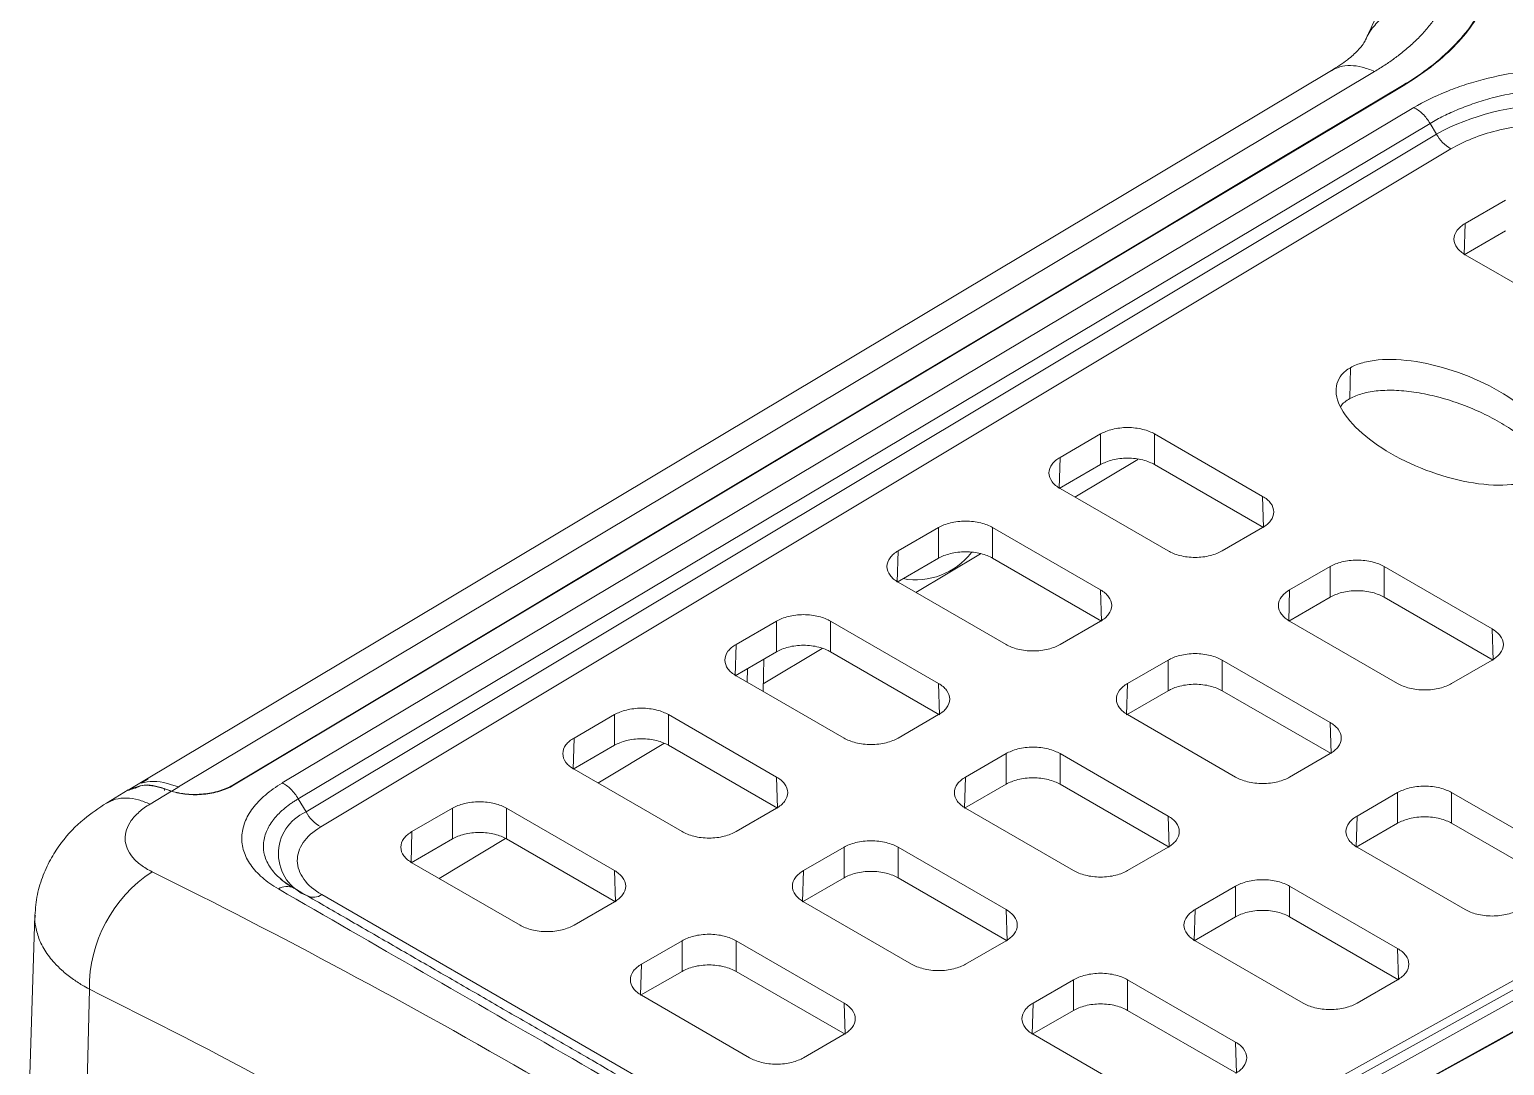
# Model space of a CAD drawing. Header units: millimetres. Extents: x 6 to 426, y 10 to 307.
# Drawn here: x 300.4 to 339.02, y 113.03 to 140.16 of the extents above; entities that cross this region are included whole.
import ezdxf

# ---------------------------------------------------------------- set-up
doc = ezdxf.new("R2010")
doc.units = ezdxf.units.MM

msp = doc.modelspace()

# ---------------------------------------------------------------- linework, layer by layer
at = {"color": 7, "linetype": 'Continuous', "lineweight": 15}
for p, q in [((334.4858, 139.0822), (303.3308, 120.4551)), ((335.6186, 139.0573), (304.3019, 120.3274)), ((336.6475, 138.1118), (307.0134, 120.4308)), ((337.0699, 137.6991), (307.4333, 120.0177)), ((337.0694, 137.6988), (337.2345, 137.4201)), ((337.2345, 137.4201), (307.6387, 119.6713)), ((308.0207, 119.2796), (337.6165, 137.0284)), ((339.0498, 135.6902), (337.9889, 135.0778)), ((337.9642, 134.2613), (337.9889, 135.0778)), ((339.0498, 134.8879), (337.9642, 134.2613)), ((337.9889, 134.2615), (340.8176, 132.6286)), ((334.9838, 131.302), (334.9715, 130.4926)), ((328.4432, 129.5672), (327.3823, 128.9547)), ((328.4432, 129.5672), (328.4432, 128.7649)), ((332.6858, 127.9342), (329.8572, 129.5672)), ((329.8572, 128.7649), (329.8572, 129.5672)), ((327.3576, 128.1382), (327.3823, 128.9547)), ((328.4432, 128.7649), (327.3576, 128.1382)), ((329.4149, 128.9035), (327.7679, 127.9158)), ((332.7105, 127.1177), (329.8572, 128.7649)), ((327.3823, 128.1384), (330.211, 126.5055)), ((332.6858, 127.9342), (332.7105, 127.1177)), ((324.2005, 127.1179), (323.1397, 126.5055)), ((324.2005, 127.1179), (324.2005, 126.3156)), ((328.4432, 125.485), (325.6145, 127.1179)), ((325.6145, 126.3156), (325.6145, 127.1179)), ((331.625, 126.5055), (332.6858, 127.1179)), ((323.115, 125.689), (323.1397, 126.5055)), ((324.2005, 126.3156), (323.115, 125.689)), ((325.2969, 126.4339), (323.6061, 125.42)), ((328.4679, 124.6685), (325.6145, 126.3156)), ((334.4536, 126.0974), (333.3927, 125.485)), ((334.4536, 126.0974), (334.4536, 125.2951)), ((338.6962, 124.4645), (335.8676, 126.0974)), ((335.8676, 125.2951), (335.8676, 126.0974)), ((323.1397, 125.6892), (325.9683, 124.0563)), ((357.6313, 125.4741), (326.8862, 108.3888)), ((327.451, 108.4625), (358.1581, 125.5244)), ((327.8572, 108.3971), (358.5657, 125.4597)), ((328.4432, 125.485), (328.4679, 124.6685)), ((333.368, 124.6685), (333.3927, 125.485)), ((334.4536, 125.2951), (333.368, 124.6685)), ((338.7209, 123.6479), (335.8676, 125.2951)), ((319.9579, 124.6687), (318.897, 124.0563)), ((319.9579, 124.6687), (319.9579, 123.8664)), ((324.2005, 123.0358), (321.3719, 124.6687)), ((321.3719, 123.8664), (321.3719, 124.6687)), ((327.3823, 124.0563), (328.4432, 124.6687)), ((333.3927, 124.6687), (336.2214, 123.0358)), ((338.6962, 124.4645), (338.7209, 123.6479)), ((318.8723, 123.2397), (318.897, 124.0563)), ((319.9579, 123.8664), (318.8723, 123.2397)), ((319.6236, 123.6734), (319.6043, 122.8317)), ((321.1521, 123.9483), (319.6087, 123.0226)), ((324.2252, 122.2192), (321.3719, 123.8664)), ((330.211, 123.6482), (329.1501, 123.0358)), ((330.211, 123.6482), (330.211, 122.8459)), ((334.4536, 122.0153), (331.625, 123.6482)), ((331.625, 122.8459), (331.625, 123.6482)), ((337.6354, 123.0358), (338.6962, 123.6482)), ((318.897, 123.24), (321.7257, 121.6071)), ((319.1911, 123.0702), (319.1993, 123.4285)), ((324.2005, 123.0358), (324.2252, 122.2192)), ((329.1254, 122.2192), (329.1501, 123.0358)), ((330.211, 122.8459), (329.1254, 122.2192)), ((334.4783, 121.1987), (331.625, 122.8459)), ((315.7153, 122.2195), (314.6544, 121.6071)), ((315.7153, 122.2195), (315.7153, 121.4172)), ((319.9579, 120.5865), (317.1293, 122.2195)), ((317.1293, 121.4172), (317.1293, 122.2195)), ((323.1397, 121.6071), (324.2005, 122.2195)), ((329.1501, 122.2195), (331.9787, 120.5865)), ((334.4536, 122.0153), (334.4783, 121.1987)), ((314.6297, 120.7905), (314.6544, 121.6071)), ((315.7153, 121.4172), (314.6297, 120.7905)), ((317.0073, 121.4626), (315.2825, 120.4282)), ((319.9826, 119.77), (317.1293, 121.4172)), ((325.9683, 121.199), (324.9074, 120.5865)), ((325.9683, 121.199), (325.9683, 120.3967)), ((330.211, 119.566), (327.3823, 121.199)), ((327.3823, 120.3967), (327.3823, 121.199)), ((333.3927, 120.5865), (334.4536, 121.199)), ((303.5015, 120.5329), (303.3211, 120.426)), ((314.6544, 120.7908), (317.483, 119.1578)), ((319.9579, 120.5865), (319.9826, 119.77)), ((324.8828, 119.77), (324.9074, 120.5865)), ((302.9842, 120.2475), (302.4133, 119.9062)), ((303.3284, 120.4544), (302.9816, 120.247)), ((303.5526, 119.8772), (304.1164, 120.2145)), ((304.3026, 120.3258), (304.119, 120.216)), ((325.9683, 120.3967), (324.8828, 119.77)), ((330.2356, 118.7495), (327.3823, 120.3967)), ((336.2214, 120.1785), (335.1605, 119.566)), ((336.2214, 120.1785), (336.2214, 119.3762)), ((340.464, 118.5455), (337.6354, 120.1785)), ((337.6354, 119.3762), (337.6354, 120.1785)), ((307.4335, 120.0178), (307.6387, 119.6713)), ((311.4726, 119.7703), (310.4118, 119.1578)), ((311.4726, 119.7703), (311.4726, 118.968)), ((315.7153, 118.1373), (312.8866, 119.7703)), ((312.8866, 118.968), (312.8866, 119.7703)), ((318.897, 119.1578), (319.9579, 119.7703)), ((324.9074, 119.7703), (327.7361, 118.1373)), ((330.211, 119.566), (330.2356, 118.7495)), ((335.1358, 118.7495), (335.1605, 119.566)), ((336.2214, 119.3762), (335.1358, 118.7495)), ((340.4887, 117.729), (337.6354, 119.3762)), ((310.3871, 118.3413), (310.4118, 119.1578)), ((311.4726, 118.968), (310.3871, 118.3413)), ((312.8625, 118.977), (311.1206, 117.9323)), ((315.74, 117.3208), (312.8866, 118.968)), ((321.7257, 118.7498), (320.6648, 118.1373)), ((321.7257, 118.7498), (321.7257, 117.9475)), ((325.9683, 117.1168), (323.1397, 118.7498)), ((323.1397, 117.9475), (323.1397, 118.7498)), ((329.1501, 118.1373), (330.211, 118.7498)), ((335.1605, 118.7498), (337.9891, 117.1168)), ((310.4118, 118.3416), (313.2404, 116.7086)), ((315.7153, 118.1373), (315.74, 117.3208)), ((320.6401, 117.3208), (320.6648, 118.1373)), ((321.7257, 117.9475), (320.6401, 117.3208)), ((325.993, 116.3003), (323.1397, 117.9475)), ((323.8197, 108.4057), (308.0499, 117.5094)), ((331.9787, 117.7292), (330.9178, 117.1168)), ((331.9787, 117.7292), (331.9787, 116.927)), ((336.2214, 116.0963), (333.3927, 117.7292)), ((333.3927, 116.927), (333.3927, 117.7292)), ((314.6544, 116.7086), (315.7153, 117.321)), ((320.6648, 117.321), (323.4934, 115.6881)), ((325.9683, 117.1168), (325.993, 116.3003)), ((330.8932, 116.3003), (330.9178, 117.1168)), ((300.539, 116.9642), (300.3963, 112.5135)), ((331.9787, 116.927), (330.8932, 116.3003)), ((336.246, 115.2798), (333.3927, 116.927)), ((317.483, 116.3005), (316.4222, 115.6881)), ((317.483, 116.3005), (317.483, 115.4982)), ((321.7257, 114.6676), (318.897, 116.3005)), ((318.897, 115.4982), (318.897, 116.3005)), ((324.9074, 115.6881), (325.9683, 116.3005)), ((330.9178, 116.3005), (333.7465, 114.6676)), ((336.2214, 116.0963), (336.246, 115.2798)), ((316.3975, 114.8716), (316.4222, 115.6881)), ((317.483, 115.4982), (316.3975, 114.8716)), ((321.7504, 113.851), (318.897, 115.4982)), ((327.7361, 115.28), (326.6752, 114.6676)), ((327.7361, 115.28), (327.7361, 114.4777)), ((331.9787, 113.6471), (329.1501, 115.28)), ((329.1501, 114.4777), (329.1501, 115.28)), ((335.1605, 114.6676), (336.2214, 115.28)), ((301.9631, 115.0324), (301.8599, 110.4191)), ((316.4222, 114.8718), (319.2508, 113.2389)), ((321.7257, 114.6676), (321.7504, 113.851)), ((326.6505, 113.851), (326.6752, 114.6676)), ((327.7361, 114.4777), (326.6505, 113.851)), ((332.0034, 112.8305), (329.1501, 114.4777)), ((320.6648, 113.2389), (321.7257, 113.8513)), ((326.6752, 113.8513), (329.5038, 112.2184)), ((331.9787, 113.6471), (332.0034, 112.8305))]:
    msp.add_line(p, q, dxfattribs=at)
at = {"color": 8, "linetype": 'Continuous', "lineweight": 15}
for p, q in [((303.3374, 120.4392), (303.5015, 120.5329)), ((303.9287, 120.2331), (303.9212, 120.2836))]:
    msp.add_line(p, q, dxfattribs=at)
at = {"color": 7, "linetype": 'Continuous', "lineweight": 15, "flags": 128}
for points in [[(305.7249, 120.3766), (308.2306, 121.875), (311.4325, 123.7898), (313.0335, 124.7472), (314.6345, 125.7046), (316.2355, 126.6619), (317.8364, 127.6193), (321.0384, 129.534), (321.4545, 129.7828), (323.1189, 130.7781), (326.4476, 132.7686), (328.112, 133.7638), (329.7764, 134.7591), (331.4408, 135.7543), (333.1052, 136.7495), (336.3494, 138.6893)], [(305.7383, 120.37), (322.8897, 130.626), (336.3635, 138.6824)], [(359.6615, 125.2328), (341.8466, 115.3634), (327.847, 107.6069)], [(327.8604, 107.598), (330.4635, 109.0402), (333.7899, 110.8831), (335.4532, 111.8046), (337.1164, 112.726), (338.7796, 113.6475), (340.4428, 114.5689), (343.7693, 116.4117), (344.2016, 116.6512), (345.9307, 117.6091), (349.3889, 119.5249), (351.118, 120.4828), (352.8471, 121.4406), (354.5762, 122.3985), (356.3053, 123.3564), (359.6756, 125.2233)]]:
    msp.add_lwpolyline(points, dxfattribs=at)
at = {"color": 7, "linetype": 'Continuous', "lineweight": 15}
for centre, radius, start, end in [((340.2777, 131.7412), 6.4429, 62.44416, 118.18579), ((338.1688, 137.9493), 1.0738, 209.52671, 239.04916), ((323.6024, 127.6008), 1.8507, 259.72707, 321.98033), ((308.1003, 118.5791), 1.1858, 112.91396, 248.97608), ((308.573, 120.2005), 1.0737, 209.52629, 239.04946), ((305.6068, 115.0597), 3.6437, 123.2697, 180.42964), ((307.1335, 117.303), 0.4184, 64.13856, 121.9251), ((307.8302, 117.816), 0.3772, 245.68601, 305.61801)]:
    msp.add_arc(centre, radius, start, end, dxfattribs=at)
for points, knots in [([(338.3828, 144.7159), (338.1928, 144.4756), (337.8411, 144.0307), (337.3926, 143.4091), (337.0396, 142.8909), (336.7409, 142.4277), (336.4458, 141.9461), (336.1153, 141.3703), (335.7448, 140.6733), (335.51, 140.1649), (335.3833, 139.8907)], [0, 0, 0, 0, 0.1527159, 0.2827878, 0.3903024, 0.4761375, 0.570777, 0.6895349, 0.8325374, 1, 1, 1, 1]), ([(335.6187, 139.0573), (335.6646, 139.0851), (335.7562, 139.1407), (335.8885, 139.2263), (336.017, 139.3133), (336.1413, 139.402), (336.3213, 139.5374), (336.5462, 139.723), (336.7979, 139.9624), (337.0197, 140.2079), (337.1898, 140.4308), (337.3186, 140.629), (337.4161, 140.8009), (337.4691, 140.9165), (337.4956, 140.9743)], [0, 0, 0, 0, 0.0501703, 0.100282, 0.150372, 0.2004771, 0.2506342, 0.3759103, 0.5012983, 0.6255266, 0.7498927, 0.8332078, 0.9165214, 1, 1, 1, 1]), ([(336.3494, 138.6893), (336.6104, 138.8453), (336.8528, 139.0096), (337.2956, 139.3503), (337.4969, 139.5272), (338.0395, 140.0777), (338.3125, 140.4648), (338.488, 140.8589)], [0, 0, 0, 0, 0.25, 0.25, 0.5, 0.5, 1, 1, 1, 1]), ([(336.3635, 138.6824), (336.8882, 138.9961), (337.3296, 139.3361), (337.8704, 139.8837), (338.0307, 140.0736), (338.3025, 140.4582), (338.4148, 140.6535), (338.5032, 140.8517)], [0, 0, 0, 0, 0.5, 0.5, 0.75, 0.75, 1, 1, 1, 1]), ([(335.3833, 139.8907), (335.3656, 139.8543), (335.3283, 139.7776), (335.1777, 139.5977), (334.919, 139.3608), (334.6358, 139.1784), (334.4869, 139.0825)], [0, 0, 0, 0, 0.2121981, 0.4468098, 0.7090502, 1, 1, 1, 1]), ([(344.4831, 138.2643), (344.2431, 138.4142), (343.978, 138.5455), (343.5444, 138.7159), (343.3939, 138.7682), (343.0805, 138.8638), (342.9167, 138.9073), (342.417, 139.0209), (342.0717, 139.0755), (341.5356, 139.1262), (341.353, 139.1379), (340.9857, 139.1505), (340.8023, 139.1513), (340.2526, 139.1381), (339.8869, 139.1086), (339.157, 139.0073), (338.8041, 138.9369), (338.2957, 138.8041), (338.1295, 138.7553), (337.8039, 138.6481), (337.6446, 138.5898), (337.187, 138.4043), (336.9053, 138.2656), (336.6475, 138.1118)], [0, 0, 0, 0, 0.125, 0.125, 0.1875, 0.1875, 0.25, 0.25, 0.375, 0.375, 0.4375, 0.4375, 0.5, 0.5, 0.625, 0.625, 0.75, 0.75, 0.8125, 0.8125, 0.875, 0.875, 1, 1, 1, 1]), ([(344.0869, 137.8852), (344.0536, 137.9051), (343.986, 137.9456), (343.8781, 138.0046), (343.7633, 138.0632), (343.641, 138.1208), (343.5112, 138.1772), (343.3115, 138.257), (342.993, 138.3663), (342.5341, 138.4861), (342.0522, 138.5713), (341.568, 138.6252), (341.1097, 138.6499), (340.436, 138.6466), (339.6196, 138.5722), (338.8232, 138.4065), (338.2382, 138.2309), (337.8826, 138.0986), (337.6166, 137.9841), (337.4259, 137.8939), (337.2423, 137.7992), (337.1271, 137.7323), (337.0694, 137.6988)], [0, 0, 0, 0, 0.0192884, 0.0391812, 0.0596745, 0.0807641, 0.1024459, 0.1247152, 0.1777606, 0.249747, 0.323275, 0.3744241, 0.4407462, 0.4997585, 0.6307314, 0.7492818, 0.8136132, 0.8762228, 0.907106, 0.9380244, 0.9689863, 1, 1, 1, 1]), ([(336.6475, 138.1118), (336.7223, 138.0765), (336.8019, 138.0203), (336.9493, 137.8761), (337.0164, 137.7887), (337.0694, 137.6988)], [0, 0, 0, 0, 0.5, 0.5, 1, 1, 1, 1]), ([(337.6165, 137.0284), (337.9555, 137.2317), (338.3652, 137.3955), (339.263, 137.6189), (339.7506, 137.6784), (340.7281, 137.6838), (341.2176, 137.6297), (342.1226, 137.4162), (342.5376, 137.2569), (342.8833, 137.0574)], [0, 0, 0, 0, 0.25, 0.25, 0.5, 0.5, 0.75, 0.75, 1, 1, 1, 1]), ([(337.9889, 135.0778), (337.9056, 135.0297), (337.8309, 134.969), (337.7257, 134.8288), (337.696, 134.7493), (337.696, 134.59), (337.7257, 134.5105), (337.8309, 134.3703), (337.9056, 134.3096), (337.9889, 134.2615)], [0, 0, 0, 0, 0.25, 0.25, 0.5, 0.5, 0.75, 0.75, 1, 1, 1, 1]), ([(339.9336, 128.4445), (340.0261, 128.498), (340.1027, 128.5606), (340.2211, 128.7019), (340.2628, 128.7806), (340.3334, 129.036), (340.3069, 129.2325), (340.1105, 129.6481), (339.9408, 129.8671), (339.4839, 130.2944), (339.1969, 130.5026), (338.5489, 130.8767), (338.1883, 131.0424), (337.448, 131.3061), (337.0687, 131.4041), (336.3487, 131.5175), (336.0084, 131.5328), (335.5659, 131.4921), (335.4297, 131.468), (335.1849, 131.3996), (335.0764, 131.3554), (334.9838, 131.302)], [0, 0, 0, 0, 0.0625, 0.0625, 0.125, 0.125, 0.25, 0.25, 0.375, 0.375, 0.5, 0.5, 0.625, 0.625, 0.75, 0.75, 0.875, 0.875, 0.9375, 0.9375, 1, 1, 1, 1]), ([(334.9838, 131.302), (334.8913, 131.2485), (334.8147, 131.1859), (334.6963, 131.0446), (334.6545, 130.9659), (334.584, 130.7105), (334.6105, 130.514), (334.8069, 130.0984), (334.9766, 129.8794), (335.4335, 129.4521), (335.7205, 129.2439), (336.3684, 128.8698), (336.7291, 128.7041), (337.4694, 128.4404), (337.8487, 128.3424), (338.5687, 128.229), (338.909, 128.2137), (339.3515, 128.2544), (339.4877, 128.2786), (339.7325, 128.3469), (339.841, 128.3911), (339.9336, 128.4445)], [0, 0, 0, 0, 0.0625, 0.0625, 0.125, 0.125, 0.25, 0.25, 0.375, 0.375, 0.5, 0.5, 0.625, 0.625, 0.75, 0.75, 0.875, 0.875, 0.9375, 0.9375, 1, 1, 1, 1]), ([(334.9715, 130.4926), (335.0765, 130.5417), (335.2938, 130.6435), (335.7253, 130.7111), (336.2079, 130.7176), (336.7355, 130.6598), (337.2867, 130.5422), (337.844, 130.3695), (338.3863, 130.1477), (338.8942, 129.8855), (339.349, 129.5923), (339.7308, 129.2788), (340.0214, 128.9765), (340.1389, 128.772), (340.1897, 128.6836)], [0, 0, 0, 0, 0.058284, 0.120645, 0.1899377, 0.2673459, 0.3527307, 0.4448414, 0.5418187, 0.6413154, 0.7408122, 0.8377895, 0.9299002, 1, 1, 1, 1]), ([(334.7264, 130.2779), (334.7306, 130.2864), (334.7722, 130.3693), (334.8772, 130.4342), (334.9715, 130.4926)], [0, 0, 0, 0, 0.1018278, 1, 1, 1, 1]), ([(329.8572, 129.5672), (329.7739, 129.6153), (329.6688, 129.6584), (329.4258, 129.7191), (329.2882, 129.7362), (329.0121, 129.7362), (328.8746, 129.7191), (328.6316, 129.6584), (328.5265, 129.6153), (328.4432, 129.5672)], [0, 0, 0, 0, 0.25, 0.25, 0.5, 0.5, 0.75, 0.75, 1, 1, 1, 1]), ([(327.3823, 128.9547), (327.299, 128.9066), (327.2243, 128.846), (327.1191, 128.7057), (327.0894, 128.6263), (327.0894, 128.4669), (327.1191, 128.3875), (327.2243, 128.2472), (327.299, 128.1866), (327.3823, 128.1384)], [0, 0, 0, 0, 0.25, 0.25, 0.5, 0.5, 0.75, 0.75, 1, 1, 1, 1]), ([(329.8572, 128.7649), (329.7739, 128.813), (329.6688, 128.8561), (329.4258, 128.9168), (329.2882, 128.9339), (329.0121, 128.9339), (328.8746, 128.9168), (328.6316, 128.8561), (328.5265, 128.813), (328.4432, 128.7649)], [0, 0, 0, 0, 0.25, 0.25, 0.5, 0.5, 0.75, 0.75, 1, 1, 1, 1]), ([(332.6858, 127.1179), (332.7692, 127.166), (332.8439, 127.2267), (332.949, 127.367), (332.9787, 127.4464), (332.9787, 127.6058), (332.949, 127.6852), (332.8439, 127.8255), (332.7692, 127.8861), (332.6858, 127.9342)], [0, 0, 0, 0, 0.25, 0.25, 0.5, 0.5, 0.75, 0.75, 1, 1, 1, 1]), ([(325.6145, 127.1179), (325.5312, 127.166), (325.4261, 127.2092), (325.1832, 127.2699), (325.0456, 127.287), (324.7695, 127.287), (324.6319, 127.2699), (324.389, 127.2092), (324.2839, 127.166), (324.2005, 127.1179)], [0, 0, 0, 0, 0.25, 0.25, 0.5, 0.5, 0.75, 0.75, 1, 1, 1, 1]), ([(323.1397, 126.5055), (323.0563, 126.4574), (322.9816, 126.3967), (322.8765, 126.2565), (322.8468, 126.1771), (322.8468, 126.0177), (322.8765, 125.9383), (322.9816, 125.798), (323.0563, 125.7373), (323.1397, 125.6892)], [0, 0, 0, 0, 0.25, 0.25, 0.5, 0.5, 0.75, 0.75, 1, 1, 1, 1]), ([(325.6145, 126.3156), (325.5312, 126.3638), (325.4261, 126.4069), (325.1832, 126.4676), (325.0456, 126.4847), (324.7695, 126.4847), (324.6319, 126.4676), (324.389, 126.4069), (324.2839, 126.3638), (324.2005, 126.3156)], [0, 0, 0, 0, 0.25, 0.25, 0.5, 0.5, 0.75, 0.75, 1, 1, 1, 1]), ([(330.211, 126.5055), (330.2943, 126.4574), (330.3994, 126.4143), (330.6423, 126.3536), (330.7799, 126.3364), (331.056, 126.3364), (331.1936, 126.3536), (331.4365, 126.4143), (331.5416, 126.4574), (331.625, 126.5055)], [0, 0, 0, 0, 0.25, 0.25, 0.5, 0.5, 0.75, 0.75, 1, 1, 1, 1]), ([(335.8676, 126.0974), (335.7843, 126.1455), (335.6792, 126.1887), (335.4362, 126.2494), (335.2986, 126.2665), (335.0226, 126.2665), (334.885, 126.2494), (334.642, 126.1887), (334.5369, 126.1455), (334.4536, 126.0974)], [0, 0, 0, 0, 0.25, 0.25, 0.5, 0.5, 0.75, 0.75, 1, 1, 1, 1]), ([(328.4432, 124.6687), (328.5265, 124.7168), (328.6012, 124.7775), (328.7064, 124.9177), (328.7361, 124.9972), (328.7361, 125.1565), (328.7064, 125.236), (328.6012, 125.3762), (328.5265, 125.4369), (328.4432, 125.485)], [0, 0, 0, 0, 0.25, 0.25, 0.5, 0.5, 0.75, 0.75, 1, 1, 1, 1]), ([(333.3927, 125.485), (333.3094, 125.4369), (333.2347, 125.3762), (333.1295, 125.236), (333.0998, 125.1565), (333.0998, 124.9972), (333.1295, 124.9177), (333.2347, 124.7775), (333.3094, 124.7168), (333.3927, 124.6687)], [0, 0, 0, 0, 0.25, 0.25, 0.5, 0.5, 0.75, 0.75, 1, 1, 1, 1]), ([(335.8676, 125.2951), (335.7843, 125.3432), (335.6792, 125.3864), (335.4362, 125.4471), (335.2986, 125.4642), (335.0226, 125.4642), (334.885, 125.4471), (334.642, 125.3864), (334.5369, 125.3432), (334.4536, 125.2951)], [0, 0, 0, 0, 0.25, 0.25, 0.5, 0.5, 0.75, 0.75, 1, 1, 1, 1]), ([(321.3719, 124.6687), (321.2886, 124.7168), (321.1835, 124.76), (320.9405, 124.8207), (320.8029, 124.8378), (320.5269, 124.8378), (320.3893, 124.8207), (320.1463, 124.76), (320.0412, 124.7168), (319.9579, 124.6687)], [0, 0, 0, 0, 0.25, 0.25, 0.5, 0.5, 0.75, 0.75, 1, 1, 1, 1]), ([(338.6962, 123.6482), (338.7796, 123.6963), (338.8543, 123.757), (338.9594, 123.8972), (338.9891, 123.9767), (338.9891, 124.136), (338.9594, 124.2155), (338.8543, 124.3557), (338.7796, 124.4164), (338.6962, 124.4645)], [0, 0, 0, 0, 0.25, 0.25, 0.5, 0.5, 0.75, 0.75, 1, 1, 1, 1]), ([(318.897, 124.0563), (318.8137, 124.0082), (318.739, 123.9475), (318.6338, 123.8073), (318.6042, 123.7278), (318.6042, 123.5685), (318.6338, 123.489), (318.739, 123.3488), (318.8137, 123.2881), (318.897, 123.24)], [0, 0, 0, 0, 0.25, 0.25, 0.5, 0.5, 0.75, 0.75, 1, 1, 1, 1]), ([(321.3719, 123.8664), (321.2886, 123.9145), (321.1835, 123.9577), (320.9405, 124.0184), (320.8029, 124.0355), (320.5269, 124.0355), (320.3893, 124.0184), (320.1463, 123.9577), (320.0412, 123.9145), (319.9579, 123.8664)], [0, 0, 0, 0, 0.25, 0.25, 0.5, 0.5, 0.75, 0.75, 1, 1, 1, 1]), ([(325.9683, 124.0563), (326.0516, 124.0082), (326.1567, 123.965), (326.3997, 123.9043), (326.5373, 123.8872), (326.8134, 123.8872), (326.9509, 123.9043), (327.1939, 123.965), (327.299, 124.0082), (327.3823, 124.0563)], [0, 0, 0, 0, 0.25, 0.25, 0.5, 0.5, 0.75, 0.75, 1, 1, 1, 1]), ([(331.625, 123.6482), (331.5416, 123.6963), (331.4365, 123.7394), (331.1936, 123.8001), (331.056, 123.8173), (330.7799, 123.8173), (330.6423, 123.8001), (330.3994, 123.7394), (330.2943, 123.6963), (330.211, 123.6482)], [0, 0, 0, 0, 0.25, 0.25, 0.5, 0.5, 0.75, 0.75, 1, 1, 1, 1]), ([(324.2005, 122.2195), (324.2839, 122.2676), (324.3586, 122.3283), (324.4638, 122.4685), (324.4934, 122.5479), (324.4934, 122.7073), (324.4638, 122.7867), (324.3586, 122.927), (324.2839, 122.9877), (324.2005, 123.0358)], [0, 0, 0, 0, 0.25, 0.25, 0.5, 0.5, 0.75, 0.75, 1, 1, 1, 1]), ([(329.1501, 123.0358), (329.0667, 122.9877), (328.992, 122.927), (328.8869, 122.7867), (328.8572, 122.7073), (328.8572, 122.5479), (328.8869, 122.4685), (328.992, 122.3283), (329.0667, 122.2676), (329.1501, 122.2195)], [0, 0, 0, 0, 0.25, 0.25, 0.5, 0.5, 0.75, 0.75, 1, 1, 1, 1]), ([(331.625, 122.8459), (331.5416, 122.894), (331.4365, 122.9372), (331.1936, 122.9979), (331.056, 123.015), (330.7799, 123.015), (330.6423, 122.9979), (330.3994, 122.9372), (330.2943, 122.894), (330.211, 122.8459)], [0, 0, 0, 0, 0.25, 0.25, 0.5, 0.5, 0.75, 0.75, 1, 1, 1, 1]), ([(336.2214, 123.0358), (336.3047, 122.9877), (336.4098, 122.9445), (336.6527, 122.8838), (336.7903, 122.8667), (337.0664, 122.8667), (337.204, 122.8838), (337.4469, 122.9445), (337.552, 122.9877), (337.6354, 123.0358)], [0, 0, 0, 0, 0.25, 0.25, 0.5, 0.5, 0.75, 0.75, 1, 1, 1, 1]), ([(317.1293, 122.2195), (317.0459, 122.2676), (316.9408, 122.3107), (316.6979, 122.3714), (316.5603, 122.3886), (316.2842, 122.3886), (316.1466, 122.3714), (315.9037, 122.3107), (315.7986, 122.2676), (315.7153, 122.2195)], [0, 0, 0, 0, 0.25, 0.25, 0.5, 0.5, 0.75, 0.75, 1, 1, 1, 1]), ([(334.4536, 121.199), (334.5369, 121.2471), (334.6116, 121.3078), (334.7168, 121.448), (334.7465, 121.5274), (334.7465, 121.6868), (334.7168, 121.7662), (334.6116, 121.9065), (334.5369, 121.9672), (334.4536, 122.0153)], [0, 0, 0, 0, 0.25, 0.25, 0.5, 0.5, 0.75, 0.75, 1, 1, 1, 1]), ([(314.6544, 121.6071), (314.5711, 121.559), (314.4963, 121.4983), (314.3912, 121.358), (314.3615, 121.2786), (314.3615, 121.1192), (314.3912, 121.0398), (314.4963, 120.8995), (314.5711, 120.8389), (314.6544, 120.7908)], [0, 0, 0, 0, 0.25, 0.25, 0.5, 0.5, 0.75, 0.75, 1, 1, 1, 1]), ([(317.1293, 121.4172), (317.0459, 121.4653), (316.9408, 121.5084), (316.6979, 121.5691), (316.5603, 121.5863), (316.2842, 121.5863), (316.1466, 121.5691), (315.9037, 121.5084), (315.7986, 121.4653), (315.7153, 121.4172)], [0, 0, 0, 0, 0.25, 0.25, 0.5, 0.5, 0.75, 0.75, 1, 1, 1, 1]), ([(321.7257, 121.6071), (321.809, 121.559), (321.9141, 121.5158), (322.1571, 121.4551), (322.2946, 121.438), (322.5707, 121.438), (322.7083, 121.4551), (322.9513, 121.5158), (323.0563, 121.559), (323.1397, 121.6071)], [0, 0, 0, 0, 0.25, 0.25, 0.5, 0.5, 0.75, 0.75, 1, 1, 1, 1]), ([(327.3823, 121.199), (327.299, 121.2471), (327.1939, 121.2902), (326.9509, 121.3509), (326.8134, 121.3681), (326.5373, 121.3681), (326.3997, 121.3509), (326.1567, 121.2902), (326.0516, 121.2471), (325.9683, 121.199)], [0, 0, 0, 0, 0.25, 0.25, 0.5, 0.5, 0.75, 0.75, 1, 1, 1, 1]), ([(319.9579, 119.7703), (320.0412, 119.8184), (320.116, 119.879), (320.2211, 120.0193), (320.2508, 120.0987), (320.2508, 120.2581), (320.2211, 120.3375), (320.116, 120.4778), (320.0412, 120.5384), (319.9579, 120.5865)], [0, 0, 0, 0, 0.25, 0.25, 0.5, 0.5, 0.75, 0.75, 1, 1, 1, 1]), ([(324.9074, 120.5865), (324.8241, 120.5384), (324.7494, 120.4778), (324.6442, 120.3375), (324.6146, 120.2581), (324.6146, 120.0987), (324.6442, 120.0193), (324.7494, 119.879), (324.8241, 119.8184), (324.9074, 119.7703)], [0, 0, 0, 0, 0.25, 0.25, 0.5, 0.5, 0.75, 0.75, 1, 1, 1, 1]), ([(327.3823, 120.3967), (327.299, 120.4448), (327.1939, 120.4879), (326.9509, 120.5486), (326.8134, 120.5658), (326.5373, 120.5658), (326.3997, 120.5486), (326.1567, 120.4879), (326.0516, 120.4448), (325.9683, 120.3967)], [0, 0, 0, 0, 0.25, 0.25, 0.5, 0.5, 0.75, 0.75, 1, 1, 1, 1]), ([(331.9787, 120.5865), (332.0621, 120.5384), (332.1671, 120.4953), (332.4101, 120.4346), (332.5477, 120.4175), (332.8238, 120.4175), (332.9613, 120.4346), (333.2043, 120.4953), (333.3094, 120.5384), (333.3927, 120.5865)], [0, 0, 0, 0, 0.25, 0.25, 0.5, 0.5, 0.75, 0.75, 1, 1, 1, 1]), ([(303.9539, 120.2717), (303.7608, 120.3269), (303.3974, 120.4307), (303.1219, 120.2979), (302.9928, 120.2356)], [0, 0, 0, 0, 0.5315585, 1, 1, 1, 1]), ([(303.1574, 120.2902), (303.2211, 120.3208), (303.432, 120.4221), (303.7208, 120.3552), (303.9185, 120.2845), (303.9212, 120.2836)], [0, 0, 0, 0, 0.2994067, 0.99058031, 1, 1, 1, 1]), ([(304.3018, 120.3274), (304.2807, 120.3339), (304.2384, 120.3468), (304.1772, 120.3655), (304.1176, 120.3836), (304.0596, 120.4011), (304.0228, 120.4119), (304.0043, 120.4174)], [0, 0, 0, 0, 0.1973073, 0.395666, 0.5953743, 0.796724, 1, 1, 1, 1]), ([(304.1164, 120.2145), (304.2381, 120.1746), (304.3718, 120.1475), (304.5873, 120.1268), (304.6599, 120.1234), (304.8064, 120.1235), (304.881, 120.127), (305.0289, 120.141), (305.1013, 120.1514), (305.2433, 120.1787), (305.3134, 120.1958), (305.5139, 120.2562), (305.6347, 120.308), (305.7383, 120.37)], [0, 0, 0, 0, 0.25, 0.25, 0.375, 0.375, 0.5, 0.5, 0.625, 0.625, 0.75, 0.75, 1, 1, 1, 1]), ([(304.119, 120.2159), (304.2387, 120.1782), (304.3703, 120.1529), (304.6566, 120.1278), (304.8017, 120.1289), (305.0958, 120.1577), (305.2367, 120.1847), (305.5035, 120.2645), (305.6222, 120.3151), (305.7249, 120.3765)], [0, 0, 0, 0, 0.25, 0.25, 0.5, 0.5, 0.75, 0.75, 1, 1, 1, 1]), ([(307.0134, 120.4298), (306.8493, 120.3318), (306.7025, 120.2272), (306.4434, 120.0047), (306.3341, 119.8893), (306.1999, 119.7106), (306.1601, 119.65), (306.0906, 119.527), (306.0608, 119.4642), (305.9882, 119.2756), (305.9617, 119.1498), (305.9544, 118.9609), (305.9574, 118.8978), (305.9745, 118.7716), (305.9886, 118.7087), (306.047, 118.5235), (306.1071, 118.4037), (306.2694, 118.1711), (306.3727, 118.058), (306.6147, 117.8478), (306.754, 117.7494), (306.9122, 117.6582)], [0, 0, 0, 0, 0.125, 0.125, 0.25, 0.25, 0.3125, 0.3125, 0.375, 0.375, 0.5, 0.5, 0.5625, 0.5625, 0.625, 0.625, 0.75, 0.75, 0.875, 0.875, 1, 1, 1, 1]), ([(307.0134, 120.4308), (307.0904, 120.3939), (307.1684, 120.3375), (307.3127, 120.1955), (307.3789, 120.11), (307.4333, 120.0177)], [0, 0, 0, 0, 0.5, 0.5, 1, 1, 1, 1]), ([(337.6354, 120.1785), (337.552, 120.2266), (337.4469, 120.2697), (337.204, 120.3304), (337.0664, 120.3475), (336.7903, 120.3475), (336.6527, 120.3304), (336.4098, 120.2697), (336.3047, 120.2266), (336.2214, 120.1785)], [0, 0, 0, 0, 0.25, 0.25, 0.5, 0.5, 0.75, 0.75, 1, 1, 1, 1]), ([(302.413, 119.906), (302.211, 119.7726), (301.7668, 119.4791), (301.2945, 118.9753), (300.9566, 118.4678), (300.7407, 118.0126), (300.584, 117.5051), (300.5542, 117.147), (300.539, 116.9636)], [0, 0, 0, 0, 0.1920171, 0.4223459, 0.5523289, 0.6929131, 0.8427631, 1, 1, 1, 1]), ([(303.6079, 118.1062), (303.4977, 118.1608), (303.3999, 118.2204), (303.2279, 118.3493), (303.1531, 118.4193), (303.032, 118.5657), (302.9857, 118.6416), (302.9214, 118.7986), (302.9035, 118.8805), (302.8981, 119.0431), (302.9101, 119.1244), (302.9639, 119.2875), (303.0058, 119.3685), (303.1164, 119.5241), (303.1853, 119.5996), (303.3511, 119.745), (303.4459, 119.8133), (303.5526, 119.8772)], [0, 0, 0, 0, 0.125, 0.125, 0.25, 0.25, 0.375, 0.375, 0.5, 0.5, 0.625, 0.625, 0.75, 0.75, 0.875, 0.875, 1, 1, 1, 1]), ([(307.4335, 120.0178), (307.4035, 119.9995), (307.3434, 119.9629), (307.2579, 119.9057), (307.176, 119.8468), (307.098, 119.7861), (307.0242, 119.7236), (306.9547, 119.6595), (306.8896, 119.5938), (306.8292, 119.5266), (306.7139, 119.3842), (306.5776, 119.1524), (306.5052, 118.841), (306.5394, 118.5195), (306.6846, 118.2128), (306.8875, 117.9891), (307.0553, 117.8516), (307.1463, 117.7857), (307.2334, 117.7284), (307.2885, 117.6958), (307.316, 117.6796)], [0, 0, 0, 0, 0.0273225, 0.0547661, 0.0823356, 0.1100361, 0.1378725, 0.1658499, 0.1939732, 0.2222477, 0.2506783, 0.3709726, 0.5001618, 0.614166, 0.7496797, 0.8748937, 0.9110254, 0.9472857, 0.9736139, 1, 1, 1, 1]), ([(312.8866, 119.7703), (312.8033, 119.8184), (312.6982, 119.8615), (312.4552, 119.9222), (312.3177, 119.9393), (312.0416, 119.9393), (311.904, 119.9222), (311.661, 119.8615), (311.556, 119.8184), (311.4726, 119.7703)], [0, 0, 0, 0, 0.25, 0.25, 0.5, 0.5, 0.75, 0.75, 1, 1, 1, 1]), ([(330.211, 118.7498), (330.2943, 118.7979), (330.369, 118.8585), (330.4742, 118.9988), (330.5038, 119.0782), (330.5038, 119.2376), (330.4742, 119.317), (330.369, 119.4573), (330.2943, 119.5179), (330.211, 119.566)], [0, 0, 0, 0, 0.25, 0.25, 0.5, 0.5, 0.75, 0.75, 1, 1, 1, 1]), ([(335.1605, 119.566), (335.0772, 119.5179), (335.0024, 119.4573), (334.8973, 119.317), (334.8676, 119.2376), (334.8676, 119.0782), (334.8973, 118.9988), (335.0024, 118.8585), (335.0772, 118.7979), (335.1605, 118.7498)], [0, 0, 0, 0, 0.25, 0.25, 0.5, 0.5, 0.75, 0.75, 1, 1, 1, 1]), ([(337.6354, 119.3762), (337.552, 119.4243), (337.4469, 119.4674), (337.204, 119.5281), (337.0664, 119.5453), (336.7903, 119.5453), (336.6527, 119.5281), (336.4098, 119.4674), (336.3047, 119.4243), (336.2214, 119.3762)], [0, 0, 0, 0, 0.25, 0.25, 0.5, 0.5, 0.75, 0.75, 1, 1, 1, 1]), ([(308.0499, 117.5094), (307.8497, 117.625), (307.6889, 117.7632), (307.4698, 118.0646), (307.4115, 118.2276), (307.4061, 118.5545), (307.459, 118.7182), (307.6682, 119.0219), (307.8244, 119.1619), (308.0207, 119.2796)], [0, 0, 0, 0, 0.25, 0.25, 0.5, 0.5, 0.75, 0.75, 1, 1, 1, 1]), ([(310.4118, 119.1578), (310.3284, 119.1097), (310.2537, 119.0491), (310.1485, 118.9088), (310.1189, 118.8294), (310.1189, 118.67), (310.1485, 118.5906), (310.2537, 118.4503), (310.3284, 118.3897), (310.4118, 118.3416)], [0, 0, 0, 0, 0.25, 0.25, 0.5, 0.5, 0.75, 0.75, 1, 1, 1, 1]), ([(312.8866, 118.968), (312.8033, 119.0161), (312.6982, 119.0592), (312.4552, 119.1199), (312.3177, 119.137), (312.0416, 119.137), (311.904, 119.1199), (311.661, 119.0592), (311.556, 119.0161), (311.4726, 118.968)], [0, 0, 0, 0, 0.25, 0.25, 0.5, 0.5, 0.75, 0.75, 1, 1, 1, 1]), ([(317.483, 119.1578), (317.5664, 119.1097), (317.6715, 119.0666), (317.9144, 119.0059), (318.052, 118.9888), (318.3281, 118.9888), (318.4656, 119.0059), (318.7086, 119.0666), (318.8137, 119.1097), (318.897, 119.1578)], [0, 0, 0, 0, 0.25, 0.25, 0.5, 0.5, 0.75, 0.75, 1, 1, 1, 1]), ([(323.1397, 118.7498), (323.0563, 118.7979), (322.9513, 118.841), (322.7083, 118.9017), (322.5707, 118.9188), (322.2946, 118.9188), (322.1571, 118.9017), (321.9141, 118.841), (321.809, 118.7979), (321.7257, 118.7498)], [0, 0, 0, 0, 0.25, 0.25, 0.5, 0.5, 0.75, 0.75, 1, 1, 1, 1]), ([(307.2742, 117.6996), (307.2158, 117.7366), (307.0998, 117.81), (307.0081, 117.8897), (306.9626, 117.9293)], [0, 0, 0, 0, 0.5035394, 1, 1, 1, 1]), ([(315.7153, 117.321), (315.7986, 117.3691), (315.8733, 117.4298), (315.9785, 117.5701), (316.0081, 117.6495), (316.0081, 117.8089), (315.9785, 117.8883), (315.8733, 118.0286), (315.7986, 118.0892), (315.7153, 118.1373)], [0, 0, 0, 0, 0.25, 0.25, 0.5, 0.5, 0.75, 0.75, 1, 1, 1, 1]), ([(320.6648, 118.1373), (320.5815, 118.0892), (320.5068, 118.0286), (320.4016, 117.8883), (320.3719, 117.8089), (320.3719, 117.6495), (320.4016, 117.5701), (320.5068, 117.4298), (320.5815, 117.3691), (320.6648, 117.321)], [0, 0, 0, 0, 0.25, 0.25, 0.5, 0.5, 0.75, 0.75, 1, 1, 1, 1]), ([(323.1397, 117.9475), (323.0563, 117.9956), (322.9513, 118.0387), (322.7083, 118.0994), (322.5707, 118.1165), (322.2946, 118.1165), (322.1571, 118.0994), (321.9141, 118.0387), (321.809, 117.9956), (321.7257, 117.9475)], [0, 0, 0, 0, 0.25, 0.25, 0.5, 0.5, 0.75, 0.75, 1, 1, 1, 1]), ([(327.7361, 118.1373), (327.8194, 118.0892), (327.9245, 118.0461), (328.1675, 117.9854), (328.305, 117.9683), (328.5811, 117.9683), (328.7187, 117.9854), (328.9617, 118.0461), (329.0667, 118.0892), (329.1501, 118.1373)], [0, 0, 0, 0, 0.25, 0.25, 0.5, 0.5, 0.75, 0.75, 1, 1, 1, 1]), ([(333.3927, 117.7292), (333.3094, 117.7774), (333.2043, 117.8205), (332.9613, 117.8812), (332.8238, 117.8983), (332.5477, 117.8983), (332.4101, 117.8812), (332.1671, 117.8205), (332.0621, 117.7774), (331.9787, 117.7292)], [0, 0, 0, 0, 0.25, 0.25, 0.5, 0.5, 0.75, 0.75, 1, 1, 1, 1]), ([(307.316, 117.6796), (307.5073, 117.5691), (307.8898, 117.3483), (308.467, 117.0151), (309.0466, 116.6805), (309.6289, 116.3444), (310.2138, 116.0068), (310.8012, 115.6676), (311.3913, 115.327), (311.9839, 114.9849), (312.5792, 114.6412), (313.177, 114.2961), (313.7775, 113.9495), (314.3805, 113.6013), (315.1592, 113.1518), (316.1165, 112.5992), (317.2565, 111.9411), (318.405, 111.278), (319.5621, 110.6101), (320.7279, 109.9371), (321.9017, 109.2595), (322.691, 108.8038), (323.0858, 108.5758)], [0, 0, 0, 0, 0.03850427, 0.07699652, 0.11547808, 0.15395029, 0.1924145, 0.23087203, 0.26932425, 0.30777248, 0.34621807, 0.38466236, 0.42310669, 0.46155242, 0.50000088, 0.57139666, 0.64278899, 0.71418648, 0.78559773, 0.85703134, 0.9284959, 1, 1, 1, 1]), ([(325.9683, 116.3005), (326.0516, 116.3486), (326.1264, 116.4093), (326.2315, 116.5496), (326.2612, 116.629), (326.2612, 116.7884), (326.2315, 116.8678), (326.1264, 117.008), (326.0516, 117.0687), (325.9683, 117.1168)], [0, 0, 0, 0, 0.25, 0.25, 0.5, 0.5, 0.75, 0.75, 1, 1, 1, 1]), ([(330.9178, 117.1168), (330.8345, 117.0687), (330.7598, 117.008), (330.6546, 116.8678), (330.625, 116.7884), (330.625, 116.629), (330.6546, 116.5496), (330.7598, 116.4093), (330.8345, 116.3486), (330.9178, 116.3005)], [0, 0, 0, 0, 0.25, 0.25, 0.5, 0.5, 0.75, 0.75, 1, 1, 1, 1]), ([(333.3927, 116.927), (333.3094, 116.9751), (333.2043, 117.0182), (332.9613, 117.0789), (332.8238, 117.096), (332.5477, 117.096), (332.4101, 117.0789), (332.1671, 117.0182), (332.0621, 116.9751), (331.9787, 116.927)], [0, 0, 0, 0, 0.25, 0.25, 0.5, 0.5, 0.75, 0.75, 1, 1, 1, 1]), ([(337.9891, 117.1168), (338.0725, 117.0687), (338.1775, 117.0256), (338.4205, 116.9649), (338.5581, 116.9477), (338.8342, 116.9477), (338.9717, 116.9649), (339.2147, 117.0256), (339.3198, 117.0687), (339.4031, 117.1168)], [0, 0, 0, 0, 0.25, 0.25, 0.5, 0.5, 0.75, 0.75, 1, 1, 1, 1]), ([(313.2404, 116.7086), (313.3237, 116.6605), (313.4288, 116.6174), (313.6718, 116.5567), (313.8094, 116.5395), (314.0854, 116.5395), (314.223, 116.5567), (314.466, 116.6174), (314.5711, 116.6605), (314.6544, 116.7086)], [0, 0, 0, 0, 0.25, 0.25, 0.5, 0.5, 0.75, 0.75, 1, 1, 1, 1]), ([(318.897, 116.3005), (318.8137, 116.3486), (318.7086, 116.3918), (318.4656, 116.4525), (318.3281, 116.4696), (318.052, 116.4696), (317.9144, 116.4525), (317.6715, 116.3918), (317.5664, 116.3486), (317.483, 116.3005)], [0, 0, 0, 0, 0.25, 0.25, 0.5, 0.5, 0.75, 0.75, 1, 1, 1, 1]), ([(336.2214, 115.28), (336.3047, 115.3281), (336.3794, 115.3888), (336.4846, 115.5291), (336.5142, 115.6085), (336.5142, 115.7679), (336.4846, 115.8473), (336.3794, 115.9875), (336.3047, 116.0482), (336.2214, 116.0963)], [0, 0, 0, 0, 0.25, 0.25, 0.5, 0.5, 0.75, 0.75, 1, 1, 1, 1]), ([(316.4222, 115.6881), (316.3388, 115.64), (316.2641, 115.5793), (316.159, 115.4391), (316.1293, 115.3596), (316.1293, 115.2003), (316.159, 115.1208), (316.2641, 114.9806), (316.3388, 114.9199), (316.4222, 114.8718)], [0, 0, 0, 0, 0.25, 0.25, 0.5, 0.5, 0.75, 0.75, 1, 1, 1, 1]), ([(318.897, 115.4982), (318.8137, 115.5463), (318.7086, 115.5895), (318.4656, 115.6502), (318.3281, 115.6673), (318.052, 115.6673), (317.9144, 115.6502), (317.6715, 115.5895), (317.5664, 115.5463), (317.483, 115.4982)], [0, 0, 0, 0, 0.25, 0.25, 0.5, 0.5, 0.75, 0.75, 1, 1, 1, 1]), ([(323.4934, 115.6881), (323.5768, 115.64), (323.6819, 115.5969), (323.9248, 115.5362), (324.0624, 115.519), (324.3385, 115.519), (324.4761, 115.5362), (324.719, 115.5969), (324.8241, 115.64), (324.9074, 115.6881)], [0, 0, 0, 0, 0.25, 0.25, 0.5, 0.5, 0.75, 0.75, 1, 1, 1, 1]), ([(329.1501, 115.28), (329.0667, 115.3281), (328.9617, 115.3713), (328.7187, 115.432), (328.5811, 115.4491), (328.305, 115.4491), (328.1675, 115.432), (327.9245, 115.3713), (327.8194, 115.3281), (327.7361, 115.28)], [0, 0, 0, 0, 0.25, 0.25, 0.5, 0.5, 0.75, 0.75, 1, 1, 1, 1]), ([(321.7257, 113.8513), (321.809, 113.8994), (321.8837, 113.9601), (321.9889, 114.1003), (322.0185, 114.1798), (322.0185, 114.3391), (321.9889, 114.4186), (321.8837, 114.5588), (321.809, 114.6195), (321.7257, 114.6676)], [0, 0, 0, 0, 0.25, 0.25, 0.5, 0.5, 0.75, 0.75, 1, 1, 1, 1]), ([(326.6752, 114.6676), (326.5919, 114.6195), (326.5172, 114.5588), (326.412, 114.4186), (326.3823, 114.3391), (326.3823, 114.1798), (326.412, 114.1003), (326.5172, 113.9601), (326.5919, 113.8994), (326.6752, 113.8513)], [0, 0, 0, 0, 0.25, 0.25, 0.5, 0.5, 0.75, 0.75, 1, 1, 1, 1]), ([(329.1501, 114.4777), (329.0667, 114.5258), (328.9617, 114.569), (328.7187, 114.6297), (328.5811, 114.6468), (328.305, 114.6468), (328.1675, 114.6297), (327.9245, 114.569), (327.8194, 114.5258), (327.7361, 114.4777)], [0, 0, 0, 0, 0.25, 0.25, 0.5, 0.5, 0.75, 0.75, 1, 1, 1, 1]), ([(333.7465, 114.6676), (333.8298, 114.6195), (333.9349, 114.5764), (334.1779, 114.5156), (334.3154, 114.4985), (334.5915, 114.4985), (334.7291, 114.5156), (334.9721, 114.5764), (335.0772, 114.6195), (335.1605, 114.6676)], [0, 0, 0, 0, 0.25, 0.25, 0.5, 0.5, 0.75, 0.75, 1, 1, 1, 1]), ([(331.9787, 112.8308), (332.0621, 112.8789), (332.1368, 112.9396), (332.2419, 113.0798), (332.2716, 113.1592), (332.2716, 113.3186), (332.2419, 113.398), (332.1368, 113.5383), (332.0621, 113.599), (331.9787, 113.6471)], [0, 0, 0, 0, 0.25, 0.25, 0.5, 0.5, 0.75, 0.75, 1, 1, 1, 1]), ([(319.2508, 113.2389), (319.3341, 113.1908), (319.4392, 113.1476), (319.6822, 113.0869), (319.8198, 113.0698), (320.0958, 113.0698), (320.2334, 113.0869), (320.4764, 113.1476), (320.5815, 113.1908), (320.6648, 113.2389)], [0, 0, 0, 0, 0.25, 0.25, 0.5, 0.5, 0.75, 0.75, 1, 1, 1, 1])]:
    msp.add_open_spline(points, degree=3, knots=knots, dxfattribs=at)
at = {"color": 8, "linetype": 'Continuous', "lineweight": 15}
for points, knots in [([(335.3882, 139.8887), (335.3946, 139.9065), (335.4446, 140.0453), (335.6153, 140.2731), (335.9, 140.5532), (336.2562, 140.7686), (336.6537, 140.9116), (337.0711, 140.9857), (337.3565, 140.9781), (337.4956, 140.9743)], [0, 0, 0, 0, 0.02418415, 0.18903255, 0.3568953, 0.52475841, 0.68960665, 0.84873872, 1, 1, 1, 1]), ([(334.4877, 139.0786), (334.5585, 139.1155), (334.7088, 139.194), (334.9845, 139.2222), (335.2925, 139.1873), (335.5099, 139.1006), (335.6186, 139.0573)], [0, 0, 0, 0, 0.22853136, 0.48568767, 0.74284348, 1, 1, 1, 1]), ([(303.5526, 119.8772), (303.45, 119.919), (303.2393, 120.0047), (302.9332, 120.0455), (302.648, 120.022), (302.4903, 119.9411), (302.4148, 119.9024)], [0, 0, 0, 0, 0.24145617, 0.49541363, 0.75844534, 1, 1, 1, 1]), ([(300.551, 116.9642), (300.5461, 116.9383), (300.5218, 116.8083), (300.5747, 116.5626), (300.6852, 116.2222), (300.8636, 115.9374), (301.0593, 115.7043), (301.2534, 115.5126), (301.4967, 115.318), (301.7433, 115.1546), (301.901, 115.0669), (301.9631, 115.0324)], [0, 0, 0, 0, 0.03587984, 0.17998263, 0.34057679, 0.51764924, 0.59926866, 0.70085307, 0.82581521, 0.93142301, 1, 1, 1, 1])]:
    msp.add_open_spline(points, degree=3, knots=knots, dxfattribs=at)
at = {"color": 7, "linetype": 'Continuous', "lineweight": 15}
for points in [[(304.0043, 120.4174), (303.7561, 120.4899), (303.5212, 120.4928), (303.3211, 120.426)], [(303.9212, 120.2836), (303.9818, 120.2617), (304.0481, 120.2388), (304.119, 120.2155)], [(304.1164, 120.2144), (304.0581, 120.2331), (304.004, 120.2524), (303.9539, 120.2717)], [(313.7055, 112.6913), (310.34, 114.6342), (306.9714, 116.4406), (303.6079, 118.1062)], [(306.9122, 117.6582), (311.8971, 114.7817), (317.1833, 111.73), (322.7396, 108.5212)], [(301.9631, 115.0324), (305.2859, 113.387), (308.6137, 111.6025), (311.9384, 109.6832)]]:
    msp.add_open_spline(points, degree=3, dxfattribs=at)

doc.saveas('drawing.dxf')
